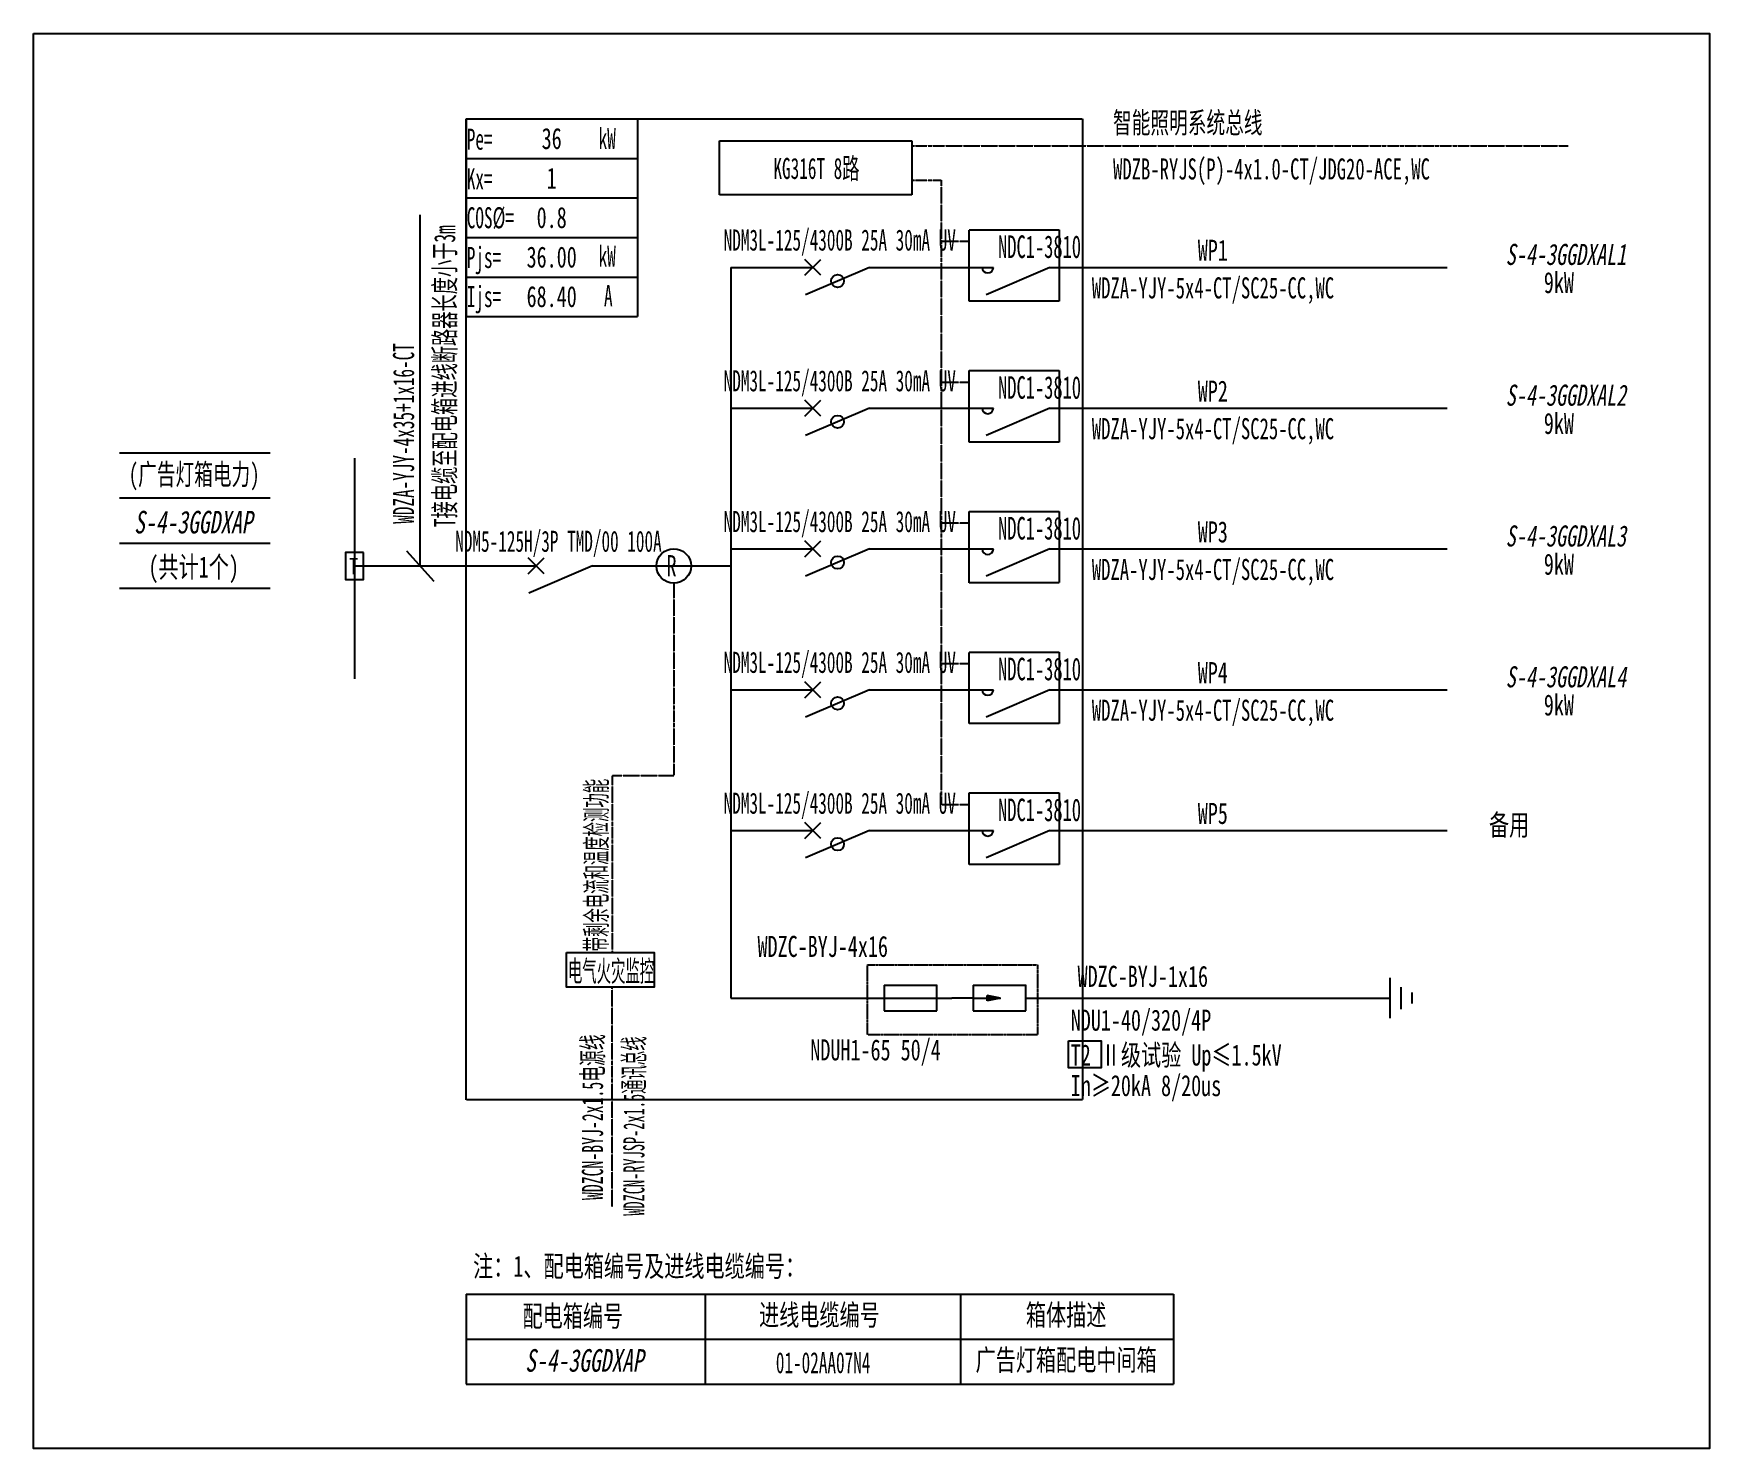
# Model space of a CAD drawing. Extents: x 382235 to 384682, y 341468 to 343534.
import ezdxf
from ezdxf.enums import TextEntityAlignment as Align

# ---------------------------------------------------------------- set-up
doc = ezdxf.new("R2010")
doc.units = 0
doc.header["$MEASUREMENT"] = 0
for name, pattern in [('DASHDOT', [1, 0.5, -0.25, 0, -0.25]), ('DASHDOT2', [0.5, 0.25, -0.125, 0, -0.125]), ('DASHDOTX2', [2, 1, -0.5, 0, -0.5]), ('DASHED', [0.75, 0.5, -0.25]), ('DASHED2', [0.375, 0.25, -0.125])]:
    doc.linetypes.add(name, pattern=pattern)
for name, color, linetype in [('D_E_Eqpm(强电设备)', 100, 'Continuous'), ('D_E_Eqpm（强电设备）', 100, 'Continuous'), ('D_E_Text(强电文字)', 51, 'Continuous'), ('D_E_Text（强电文字）', 51, 'Continuous'), ('D_E_Tray（强电普通桥架）', 51, 'Continuous'), ('D_E_Wire（强电线缆）', 10, 'Continuous'), ('D_El_Eqpm（弱电设备）', 100, 'Continuous'), ('D_El_Text（弱电文字）', 51, 'Continuous'), ('D_T_TableDim（表格尺寸）', 255, 'Continuous'), ('DQ-漏电火灾', 80, 'Continuous'), ('DQ_Eqpm', 100, 'Continuous'), ('系统图', 220, 'Continuous')]:
    doc.layers.add(name, color=color, linetype=linetype)
doc.styles.add('$1$电气', font='', dxfattribs={"width": 0.7})
doc.styles.add('$1$电气箱', font='simhei.ttf', dxfattribs={"width": 0.8, "oblique": 10})
doc.styles.add('电气', font='', dxfattribs={"width": 0.7})
doc.styles.add('电气箱', font='simhei.ttf', dxfattribs={"width": 0.8, "oblique": 10})
doc.styles.get('$1$电气').set_extended_font_data('SimSun')
doc.styles.get('电气').set_extended_font_data('SimSun')

# ---------------------------------------------------------------- blocks, each defined once
blk = doc.blocks.new('T接箱')
at = {"layer": 'DQ_Eqpm'}
blk.add_lwpolyline([(313, 172), (73, 172), (73, -188), (313, -188)], close=True, dxfattribs=at)
at = {"layer": 'DQ_Eqpm', "color": 51, "style": '电气', "width": 0.8}
blk.add_text('T', height=220, dxfattribs=at).set_placement((120, -121))

msp = doc.modelspace()

# ---------------------------------------------------------------- linework, layer by layer
at = {"linetype": 'DASHED'}
for p, q in [((382866.7, 341977.1, 0), (382866.7, 343409.7, 0)), ((382866.7, 343409.7, 0), (383766.9, 343409.7, 0)), ((383766.9, 343409.7, 0), (383766.9, 341977.1, 0)), ((383601.3, 343247.8, 0), (383732.6, 343247.8, 0)), ((383601.3, 343143.4, 0), (383601.3, 343247.8, 0)), ((383732.6, 343247.8, 0), (383732.6, 343143.4, 0)), ((383732.6, 343143.4, 0), (383601.3, 343143.4, 0)), ((383601.3, 343042.2, 0), (383732.6, 343042.2, 0)), ((383601.3, 342937.8, 0), (383601.3, 343042.2, 0)), ((383732.6, 343042.2, 0), (383732.6, 342937.8, 0)), ((383732.6, 342937.8, 0), (383601.3, 342937.8, 0)), ((383601.3, 342836.6, 0), (383732.6, 342836.6, 0)), ((383601.3, 342732.2, 0), (383601.3, 342836.6, 0)), ((383732.6, 342836.6, 0), (383732.6, 342732.2, 0)), ((383732.6, 342732.2, 0), (383601.3, 342732.2, 0)), ((383601.3, 342631, 0), (383732.6, 342631, 0)), ((383601.3, 342526.6, 0), (383601.3, 342631, 0)), ((383732.6, 342631, 0), (383732.6, 342526.6, 0)), ((383732.6, 342526.6, 0), (383601.3, 342526.6, 0)), ((383601.3, 342425.4, 0), (383732.6, 342425.4, 0)), ((383601.3, 342320.9, 0), (383601.3, 342425.4, 0)), ((383732.6, 342425.4, 0), (383732.6, 342320.9, 0)), ((383732.6, 342320.9, 0), (383601.3, 342320.9, 0)), ((383766.9, 341977.1, 0), (382866.7, 341977.1, 0))]:
    msp.add_line(p, q, dxfattribs=at)
at = {"linetype": 'DASHED2', "elevation": 0}
msp.add_lwpolyline([(383453.1, 342174.3), (383701.4, 342174.3), (383701.4, 342072), (383453.1, 342072)], close=True, dxfattribs=at)
at = {"layer": 'D_E_Eqpm(强电设备)', "color": 100}
for p, q in [((383719.2, 343193, 0), (383626.1, 343153.1, 0)), ((383719.2, 342987.4, 0), (383626.1, 342947.5, 0)), ((383719.2, 342781.8, 0), (383626.1, 342741.9, 0)), ((382957.4, 342745.3, 0), (382980.7, 342768.6, 0)), ((382980.7, 342745.3, 0), (382957.4, 342768.6, 0)), ((383051.5, 342756.9, 0), (382958.5, 342717, 0)), ((383719.2, 342576.2, 0), (383626.1, 342536.3, 0)), ((383719.2, 342370.6, 0), (383626.1, 342330.7, 0))]:
    msp.add_line(p, q, dxfattribs=at)
at = {"layer": 'D_E_Eqpm(强电设备)'}
for p, q in [((383477.4, 342144.5, 0), (383554.7, 342144.5, 0)), ((383477.4, 342144.5, 0), (383477.4, 342107.1, 0)), ((383554.4, 342107.1, 0), (383554.4, 342144.5, 0)), ((383607.2, 342144.5, 0), (383684.5, 342144.5, 0)), ((383607.2, 342144.5, 0), (383607.2, 342107.1, 0)), ((383684.2, 342107.1, 0), (383684.2, 342144.5, 0)), ((383607.2, 342125.8, 0), (383576, 342125.8, 0)), ((383607.2, 342125.8, 0), (383647.2, 342125.8, 0)), ((383647.2, 342125.8, 0), (383627.8, 342129.8, 0)), ((383627.8, 342121.8, 0), (383627.8, 342129.8, 0)), ((383647.2, 342125.8, 0), (383627.8, 342121.8, 0)), ((383477.4, 342107.1, 0), (383554.4, 342107.1, 0)), ((383607.2, 342107.1, 0), (383684.2, 342107.1, 0))]:
    msp.add_line(p, q, dxfattribs=at)
at = {"layer": 'D_E_Eqpm(强电设备)', "color": 100}
for centre in [(383628.5, 343193, 0), (383628.5, 342987.4, 0), (383628.5, 342781.8, 0), (383628.5, 342576.2, 0), (383628.5, 342370.6, 0)]:
    msp.add_arc(centre, 8.24, 180, 0, dxfattribs=at)
at = {"layer": 'D_E_Eqpm(强电设备)'}
msp.add_solid([(383627.8, 342121.8, 0), (383647.2, 342125.8, 0), (383627.8, 342129.8, 0)], dxfattribs=at)
at = {"layer": 'D_E_Eqpm（强电设备）'}
for p, q in [((383236.9, 343377.9, 0), (383517.6, 343377.9, 0)), ((383236.9, 343299, 0), (383236.9, 343377.9, 0)), ((383517.6, 343377.9, 0), (383517.6, 343299, 0)), ((383517.6, 343299, 0), (383236.9, 343299, 0)), ((383361.6, 343181.4, 0), (383384.9, 343204.7, 0)), ((383384.9, 343181.4, 0), (383361.6, 343204.7, 0)), ((383455.7, 343193, 0), (383362.6, 343153.1, 0)), ((383361.6, 342975.8, 0), (383384.9, 342999.1, 0)), ((383384.9, 342975.8, 0), (383361.6, 342999.1, 0)), ((383455.7, 342987.4, 0), (383362.6, 342947.5, 0)), ((383361.6, 342770.1, 0), (383384.9, 342793.5, 0)), ((383384.9, 342770.1, 0), (383361.6, 342793.5, 0)), ((383455.7, 342781.8, 0), (383362.6, 342741.9, 0)), ((383361.6, 342564.5, 0), (383384.9, 342587.8, 0)), ((383384.9, 342564.5, 0), (383361.6, 342587.8, 0)), ((383455.7, 342576.2, 0), (383362.6, 342536.3, 0)), ((383361.6, 342358.9, 0), (383384.9, 342382.2, 0)), ((383384.9, 342358.9, 0), (383361.6, 342382.2, 0)), ((383455.7, 342370.6, 0), (383362.6, 342330.7, 0))]:
    msp.add_line(p, q, dxfattribs=at)
for centre in [(383409.2, 343173.1, 0), (383409.2, 342967.5, 0), (383409.2, 342761.9, 0), (383409.2, 342556.2, 0), (383409.2, 342350.6, 0)]:
    msp.add_circle(centre, 9.36, dxfattribs=at)
at = {"layer": 'D_E_Text（强电文字）'}
for p, q in [((382866.7, 343409.7, 0), (383116.8, 343409.7, 0)), ((382866.7, 343409.7, 0), (382866.7, 343121.2, 0)), ((383116.8, 343409.7, 0), (383116.8, 343121.2, 0)), ((382866.7, 343352, 0), (383116.8, 343352, 0)), ((382866.7, 343294.3, 0), (383116.8, 343294.3, 0)), ((382799.7, 342756.9, 0), (382799.7, 343269.9, 0)), ((382866.7, 343236.6, 0), (383116.8, 343236.6, 0)), ((382866.7, 343178.9, 0), (383116.8, 343178.9, 0)), ((382866.7, 343121.2, 0), (383116.8, 343121.2, 0)), ((382779.6, 342779.2, 0), (382819.8, 342734.6, 0))]:
    msp.add_line(p, q, dxfattribs=at)
at = {"layer": 'D_E_Text（强电文字）', "elevation": 0}
msp.add_lwpolyline([(383746.3, 342063.4), (383794.1, 342063.4), (383794.1, 342024), (383746.3, 342024)], close=True, dxfattribs=at)
at = {"layer": 'D_E_Wire（强电线缆）', "linetype": 'DASHDOT2'}
for p, q in [((383517.6, 343370.5, 0), (384476, 343370.5, 0)), ((383517.6, 343320.2, 0), (383560.3, 343320.2, 0)), ((383560.3, 343320.2, 0), (383560.3, 342408.2, 0)), ((383601.3, 343230.7, 0), (383560.3, 343230.7, 0)), ((383601.3, 343025, 0), (383560.3, 343025, 0)), ((383601.3, 342819.4, 0), (383560.3, 342819.4, 0)), ((383601.3, 342613.8, 0), (383560.3, 342613.8, 0)), ((383601.3, 342408.2, 0), (383560.3, 342408.2, 0))]:
    msp.add_line(p, q, dxfattribs=at)
at = {"layer": 'D_E_Wire（强电线缆）'}
for p, q in [((383253.5, 343193, 0), (383253.5, 342125.8, 0)), ((383253.5, 343193, 0), (383373.3, 343193, 0)), ((383455.7, 343193, 0), (383636.7, 343193, 0)), ((383719.2, 343193, 0), (384299.2, 343193, 0)), ((383253.5, 342987.4, 0), (383373.3, 342987.4, 0)), ((383455.7, 342987.4, 0), (383636.7, 342987.4, 0)), ((383719.2, 342987.4, 0), (384299.2, 342987.4, 0)), ((382704, 342592, 0), (382704, 342914.1, 0)), ((383253.5, 342781.8, 0), (383373.3, 342781.8, 0)), ((383455.7, 342781.8, 0), (383636.7, 342781.8, 0)), ((383719.2, 342781.8, 0), (384299.2, 342781.8, 0)), ((382704, 342756.9, 0), (382969.1, 342756.9, 0)), ((383051.5, 342756.9, 0), (383253.5, 342756.9, 0)), ((383253.5, 342576.2, 0), (383373.3, 342576.2, 0)), ((383455.7, 342576.2, 0), (383636.7, 342576.2, 0)), ((383719.2, 342576.2, 0), (384299.2, 342576.2, 0)), ((383253.5, 342370.6, 0), (383373.3, 342370.6, 0)), ((383455.7, 342370.6, 0), (383636.7, 342370.6, 0)), ((383719.2, 342370.6, 0), (384299.2, 342370.6, 0)), ((384216.4, 342096.5, 0), (384216.4, 342155.2, 0)), ((384232.4, 342109.8, 0), (384232.4, 342141.9, 0)), ((383253.5, 342125.8, 0), (383576, 342125.8, 0)), ((383684.2, 342125.8, 0), (384216.4, 342125.8, 0)), ((384248.4, 342117.8, 0), (384248.4, 342133.8, 0))]:
    msp.add_line(p, q, dxfattribs=at)
at = {"layer": 'D_El_Eqpm（弱电设备）', "color": 3}
msp.add_line((383141.4, 342141.9, 0), (383013.1, 342141.9, 0), dxfattribs=at)
at = {"layer": 'D_El_Eqpm（弱电设备）', "color": 3, "elevation": 0}
msp.add_lwpolyline([(383013.1, 342192.3), (383141.4, 342192.3), (383141.4, 342141.9), (383013.1, 342141.9)], close=True, dxfattribs=at)
at = {"layer": 'D_T_TableDim（表格尺寸）', "color": 255}
for p, q in [((382360.6, 342922.2, 0), (382580.4, 342922.2, 0)), ((382360.6, 342856.2, 0), (382580.4, 342856.2, 0)), ((382360.6, 342790.3, 0), (382580.4, 342790.3, 0)), ((382360.6, 342724.3, 0), (382580.4, 342724.3, 0))]:
    msp.add_line(p, q, dxfattribs=at)
at = {"layer": 'D_T_TableDim（表格尺寸）', "ltscale": 3.5}
for p, q in [((382866.7, 341693.6, 0), (383899.7, 341693.6, 0)), ((382866.7, 341693.6, 0), (382866.7, 341561.8, 0)), ((383216, 341693.6, 0), (383216, 341561.8, 0)), ((383588.9, 341693.6, 0), (383588.9, 341561.8, 0)), ((383899.7, 341693.6, 0), (383899.7, 341561.8, 0)), ((382866.7, 341627.7, 0), (383899.7, 341627.7, 0)), ((382866.7, 341627.7, 0), (383899.7, 341627.7, 0)), ((383216, 341627.7, 0), (383216, 341561.8, 0)), ((383588.9, 341627.7, 0), (383588.9, 341561.8, 0)), ((382866.7, 341561.8, 0), (383899.7, 341561.8, 0))]:
    msp.add_line(p, q, dxfattribs=at)
at = {"layer": 'DQ-漏电火灾', "linetype": 'DASHDOT', "ltscale": 0.5}
for p, q in [((383170, 342731.8, 0), (383170, 342450.9, 0)), ((383080, 342450.9, 0), (383170, 342450.9, 0)), ((383080, 342450.9, 0), (383080, 342192.3, 0)), ((383080, 341820.8, 0), (383080, 342141.9, 0))]:
    msp.add_line(p, q, dxfattribs=at)
at = {"layer": 'DQ-漏电火灾', "color": 3}
msp.add_circle((383170, 342756.9, 0), 25.2, dxfattribs=at)
at = {"layer": '系统图', "ltscale": 9973.992009}
msp.add_lwpolyline([(382235, 343534.5), (384682.5, 343534.5), (384682.5, 341468), (382235, 341468)], close=True, dxfattribs=at)

# ---------------------------------------------------------------- block references
at = {"layer": 'D_E_Eqpm（强电设备）', "xscale": 0.1099128117557277, "yscale": 0.1099128117557277, "zscale": 0.1099128117557277}
msp.add_blockref('T接箱', (382682.7, 342757.8, 0), dxfattribs=at)

# ---------------------------------------------------------------- texts
at = {"layer": 'D_E_Text(强电文字)', "color": 51, "style": '电气', "width": 0.6}
for p in [(383643.6, 343206.7, 0), (383643.6, 343001.1, 0), (383643.6, 342795.5, 0), (383643.6, 342589.9, 0), (383643.6, 342384.2, 0)]:
    msp.add_text('NDC1-3810', height=32.97, dxfattribs=at).set_placement(p)
at = {"layer": 'D_E_Text(强电文字)', "style": '电气', "width": 0.7}
for s, p in [('WDZC-BYJ-4x16', (383292.3, 342185.9, 0)), ('WDZC-BYJ-1x16', (383759.7, 342142.2, 0)), ('T2 Ⅱ级试验 Up≤1.5kV ', (383749.7, 342027.3, 0)), ('In≥20kA 8/20us', (383749.7, 341982.6, 0))]:
    msp.add_text(s, height=30.776, dxfattribs=at).set_placement(p)
at = {"layer": 'D_E_Text(强电文字)', "color": 51, "true_color": 0xffff7f, "style": '电气', "width": 0.7}
msp.add_text('NDU1-40/320/4P', height=30.776, dxfattribs=at).set_placement((383749.7, 342078.2, 0))
at = {"layer": 'D_E_Text（强电文字）', "style": '电气'}
for s, height, width, p in [('智能照明系统总线', 30.78, 0.65, (383811.5, 343388.9, 0)), ('WDZB-RYJS(P)-4x1.0-CT/JDG20-ACE,WC', 30.776, 0.65, (383811.5, 343321.3, 0)), ('WP1', 30.78, 0.7, (383935.2, 343202.6, 0)), ('WDZA-YJY-5x4-CT/SC25-CC,WC', 30.776, 0.65, (383780.5, 343147.6, 0)), ('9kW', 30.78, 0.7, (384440.6, 343155.4, 0)), ('WP2', 30.78, 0.7, (383935.2, 342996.9, 0)), ('WDZA-YJY-5x4-CT/SC25-CC,WC', 30.776, 0.65, (383780.5, 342942, 0)), ('9kW', 30.78, 0.7, (384440.6, 342949.7, 0)), ('WP3', 30.78, 0.7, (383935.2, 342791.3, 0)), ('9kW', 30.78, 0.7, (384440.6, 342744.1, 0)), ('WDZA-YJY-5x4-CT/SC25-CC,WC', 30.776, 0.65, (383780.5, 342736.4, 0)), ('WP4', 30.78, 0.7, (383935.2, 342585.7, 0)), ('WDZA-YJY-5x4-CT/SC25-CC,WC', 30.776, 0.65, (383780.5, 342530.8, 0)), ('9kW', 30.78, 0.7, (384440.6, 342538.5, 0)), ('WP5', 30.78, 0.7, (383935.2, 342380.1, 0)), ('备用', 30.78, 0.7, (384360.5, 342363.3, 0)), ('注：1、配电箱编号及进线电缆编号：', 30.776, 0.7, (382877, 341718.9, 0))]:
    msp.add_text(s, height=height, dxfattribs=dict(at, width=width)).set_placement(p)
at = {"layer": 'D_E_Text（强电文字）', "linetype": 'Continuous', "style": '电气', "width": 0.6}
for s, height, p in [('Pe=', 30.78, (382867.7, 343364.8, 0)), ('kW', 30.78, (383060.2, 343365.9, 0)), ('Kx=', 30.78, (382867.7, 343307, 0)), ('COS%%C=', 30.78, (382867.7, 343250.1, 0)), ('Pjs=', 30.78, (382867.7, 343192.1, 0)), ('kW', 30.78, (383060.2, 343194, 0)), ('Ijs=', 30.78, (382867.7, 343135, 0)), ('A', 30.8, (383068.1, 343136.3, 0))]:
    msp.add_text(s, height=height, dxfattribs=at).set_placement(p)
at = {"layer": 'D_E_Text（强电文字）'}
for s, height, style, width, p in [('KG316T 8路', 30.78, '电气', 0.6, (383378.4, 343338.1, 0)), ('NDM3L-125/4300B 25A 30mA UV', 30.776, '电气', 0.6, (383412.4, 343230.4, 0)), ('NDM3L-125/4300B 25A 30mA UV', 30.776, '电气', 0.6, (383412.4, 343024.8, 0)), ('(广告灯箱电力)', 30.78, '$1$电气', 0.65, (382469.6, 342889, 0)), ('NDM3L-125/4300B 25A 30mA UV', 30.776, '电气', 0.6, (383412.4, 342819.2, 0)), ('NDM5-125H/3P TMD/00 100A', 30.776, '电气', 0.6, (383001.6, 342790.4, 0)), ('NDM3L-125/4300B 25A 30mA UV', 30.776, '电气', 0.6, (383412.4, 342613.6, 0)), ('NDM3L-125/4300B 25A 30mA UV', 30.776, '电气', 0.6, (383412.4, 342407.9, 0)), ('电气火灾监控', 30.78, '电气', 0.5, (383078.4, 342166, 0)), ('配电箱编号', 30.78, '电气', 0.7, (383022.6, 341662.1, 0)), ('进线电缆编号', 30.78, '电气', 0.7, (383382.7, 341663.7, 0)), ('箱体描述', 30.78, '电气', 0.7, (383743, 341663.7, 0)), ('01-02AA07N4', 30.776, '电气', 0.6, (383388.1, 341593.1, 0)), ('广告灯箱配电中间箱', 30.78, '电气', 0.7, (383743, 341597.8, 0))]:
    msp.add_text(s, height=height, dxfattribs=dict(at, style=style, width=width)).set_placement(p, align=Align.MIDDLE)
at = {"layer": 'D_E_Text（强电文字）', "style": '电气', "width": 0.6}
for s, p in [('T接电缆至配电箱进线断路器长度小于3m', (382850.8, 342813.7, 0)), ('WDZA-YJY-4x35+1x16-CT', (382790.8, 342818.5, 0))]:
    msp.add_text(s, height=30.776, rotation=90, dxfattribs=at).set_placement(p)
at = {"layer": 'D_E_Text（强电文字）', "oblique": 10, "width": 0.7}
for style, p in [('$1$电气箱', (382468.3, 342820.9, 0)), ('电气箱', (383039.4, 341596.6, 0))]:
    msp.add_text('S-4-3GGDXAP', height=32.974, dxfattribs=dict(at, style=style)).set_placement(p, align=Align.MIDDLE)
at = {"layer": 'D_E_Text（强电文字）', "style": '$1$电气', "width": 0.7}
msp.add_text('(共计1个)', height=30.78, dxfattribs=at).set_placement((382468.9, 342740, 0), align=Align.CENTER)
at = {"layer": 'D_E_Text（强电文字）', "color": 51, "true_color": 0xffff7f, "style": '电气', "width": 0.7}
msp.add_text('NDUH1-65 50/4', height=30.776, dxfattribs=at).set_placement((383369.4, 342034.8, 0))
at = {"layer": 'D_E_Text（强电文字）', "width": 250.029, "attachment_point": 5, "style": '电气'}
for s, insert, char_height in [('36', (382991.7, 343380.9, 0), 30.78), ('1', (382991.7, 343323.2, 0), 30.8), ('0.8', (382991.7, 343265.5, 0), 30.78), ('{\\C200;36.00}', (382991.7, 343207.8, 0), 30.776), ('{\\C200;68.40}', (382991.7, 343150.1, 0), 30.776)]:
    msp.add_mtext(s, dxfattribs=dict(at, insert=insert, char_height=char_height))
at = {"layer": 'D_E_Tray（强电普通桥架）', "linetype": 'DASHDOTX2', "style": '电气箱', "oblique": 10, "width": 0.7}
for s, p in [('S-4-3GGDXAL1', (384384.9, 343196.5, 0)), ('S-4-3GGDXAL2', (384384.9, 342990.9, 0)), ('S-4-3GGDXAL3', (384384.9, 342785.3, 0)), ('S-4-3GGDXAL4', (384384.9, 342579.6, 0))]:
    msp.add_text(s, height=30.776, dxfattribs=at).set_placement(p)
at = {"layer": 'D_El_Text（弱电文字）', "color": 1, "style": '电气', "width": 0.5}
msp.add_text('带剩余电流和温度检测功能', height=30.776, rotation=90, dxfattribs=at).set_placement((383072.2, 342194.1, 0))
at = {"layer": 'D_El_Text（弱电文字）', "style": '电气'}
for s, width, p in [('WDZCN-BYJ-2x1.5电源线', 0.55, (383066.7, 341830.8, 0)), ('WDZCN-RYJSP-2x1.5通讯总线', 0.5, (383127.1, 341807.9, 0))]:
    msp.add_text(s, height=30.776, rotation=90, dxfattribs=dict(at, width=width)).set_placement(p)
at = {"layer": 'DQ-漏电火灾', "color": 50, "style": '电气', "width": 0.7}
msp.add_text('R', height=30.8, dxfattribs=at).set_placement((383159.4, 342741.9, 0))

doc.saveas('drawing.dxf')
